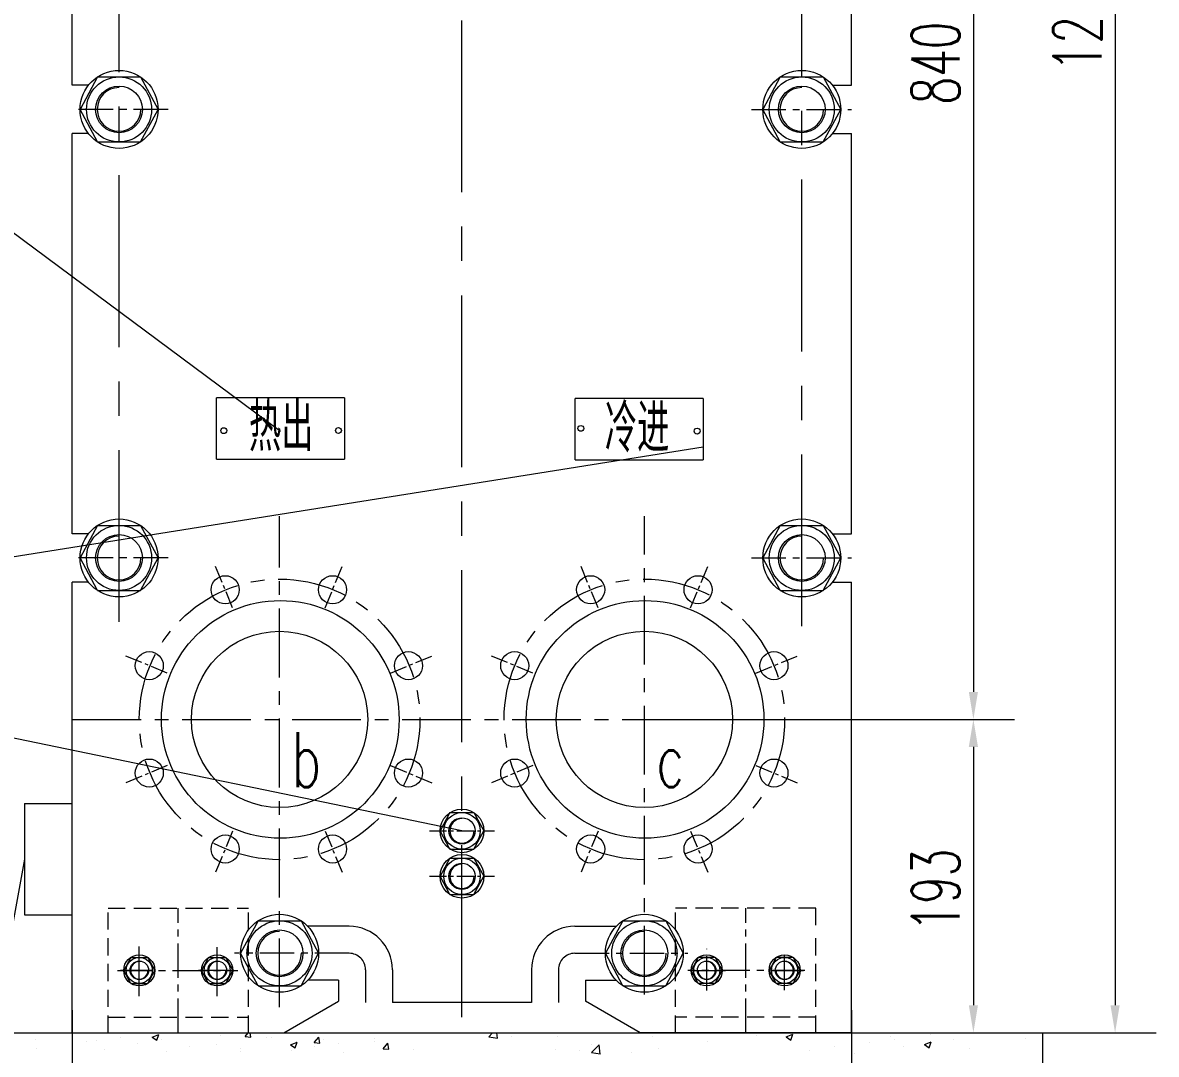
# Model space of a CAD drawing. Header units: millimetres. Extents: x -394 to 6212, y -2458 to 809.
# Drawn here: x 2922.4 to 3004.9, y -1719.8 to -1644.7 of the extents above; entities that cross this region are included whole.
import ezdxf

# ---------------------------------------------------------------- set-up
doc = ezdxf.new("R2010")
doc.units = ezdxf.units.MM
doc.header["$PDSIZE"] = -5
doc.linetypes.add('CENTERX2', pattern=[4, 2.5, -0.5, 0.5, -0.5])
doc.linetypes.add('HIDDEN', pattern=[0.375, 0.25, -0.125])
doc.layers.get('0').update_dxf_attribs({"lineweight": 18})
doc.layers.get('DEFPOINTS').update_dxf_attribs({"lineweight": 18})
for name, color, linetype, lineweight, true_color in [('1', 1, 'Continuous', 18, 0xff0000), ('2', 2, 'Continuous', 18, 0xffff00), ('3', 3, 'CENTERX2', 18, 0x00ff00), ('5', 6, 'HIDDEN', 18, 0xff00ff)]:
    doc.layers.add(name, color=color, linetype=linetype, lineweight=lineweight, true_color=true_color)
doc.styles.add('HZ', font='txt.shx', dxfattribs={"width": 0.67, "bigfont": 'hztxt.shx'})
doc.styles.get("Standard").update_dxf_attribs({"font": 'txt.shx', "bigfont": 'gbcbig.shx'})
doc.dimstyles.new('ISO-25', dxfattribs={"dimtxt": 2.5, "dimasz": 2.5, "dimexe": 1.25, "dimexo": 0.625, "dimtad": 1, "dimtxsty": 'Standard', "dimcen": 2.5, "dimdle": 5, "dimadec": 0, "dimazin": 0, "dimtfac": 1, "dimtmove": 0, "dimatfit": 3, "dimfxl": 1, "dimlwd": -1, "dimlwe": -1, "dimarcsym": 0})

# ---------------------------------------------------------------- blocks, each defined once
blk = doc.blocks.new('*D255')
at = {"layer": '2', "color": 0}
for p, q in [((2967.683, -1695.426), (2994.557, -1695.426)), ((2991.557, -1697.426), (2991.557, -1716.219)), ((2980.157, -1718.219), (2994.557, -1718.219))]:
    blk.add_line(p, q, dxfattribs=at)
for points in [[(2991.224, -1697.426), (2991.89, -1697.426), (2991.557, -1695.426)], [(2991.224, -1716.219), (2991.89, -1716.219), (2991.557, -1718.219)]]:
    blk.add_solid(points, dxfattribs=at)
at = {"layer": 'DEFPOINTS', "color": 0}
for p in [(2967.62, -1695.426), (2980.094, -1718.219), (2991.557, -1718.219)]:
    blk.add_point(p, dxfattribs=at)
at = {"layer": '2', "color": 0, "insert": (2988.807, -1707.838), "char_height": 3.5, "attachment_point": 5, "rotation": 90, "style": 'HZ'}
blk.add_mtext('\\A1;193', dxfattribs=at)
blk = doc.blocks.new('*D254')
at = {"layer": '2', "color": 0}
for p, q in [((2926.002, -1716.581), (2926.002, -1732.037)), ((2982.702, -1716.581), (2982.702, -1732.037)), ((2928.002, -1729.037), (2980.702, -1729.037))]:
    blk.add_line(p, q, dxfattribs=at)
for points in [[(2928.002, -1728.703), (2928.002, -1729.37), (2926.002, -1729.037)], [(2980.702, -1728.703), (2980.702, -1729.37), (2982.702, -1729.037)]]:
    blk.add_solid(points, dxfattribs=at)
at = {"layer": 'DEFPOINTS', "color": 0}
for p in [(2926.002, -1716.518), (2982.702, -1716.518), (2982.702, -1729.037)]:
    blk.add_point(p, dxfattribs=at)
at = {"layer": '2', "color": 0, "insert": (2955.921, -1726.287), "char_height": 3.5, "attachment_point": 5, "style": 'HZ'}
blk.add_mtext('\\A1;480', dxfattribs=at)
blk = doc.blocks.new('*D253')
at = {"layer": '2', "color": 0}
for p, q in [((2961.219, -1567.17), (3004.866, -1567.17)), ((3001.866, -1569.17), (3001.866, -1716.219)), ((2982.765, -1718.219), (3004.866, -1718.219))]:
    blk.add_line(p, q, dxfattribs=at)
for points in [[(3001.533, -1569.17), (3002.2, -1569.17), (3001.866, -1567.17)], [(3001.533, -1716.219), (3002.2, -1716.219), (3001.866, -1718.219)]]:
    blk.add_solid(points, dxfattribs=at)
at = {"layer": 'DEFPOINTS', "color": 0}
for p in [(2961.156, -1567.17), (2982.702, -1718.219), (3001.866, -1718.219)]:
    blk.add_point(p, dxfattribs=at)
at = {"layer": '2', "color": 0, "insert": (2999.116, -1644.266), "char_height": 3.5, "attachment_point": 5, "rotation": 90, "style": 'HZ'}
blk.add_mtext('\\A1;1254', dxfattribs=at)
blk = doc.blocks.new('*D252')
at = {"layer": '2', "color": 0}
for p, q in [((2967.683, -1595.407), (2994.557, -1595.407)), ((2991.557, -1597.407), (2991.557, -1693.426)), ((2967.683, -1695.426), (2994.557, -1695.426))]:
    blk.add_line(p, q, dxfattribs=at)
for points in [[(2991.224, -1597.407), (2991.89, -1597.407), (2991.557, -1595.407)], [(2991.224, -1693.426), (2991.89, -1693.426), (2991.557, -1695.426)]]:
    blk.add_solid(points, dxfattribs=at)
at = {"layer": 'DEFPOINTS', "color": 0}
for p in [(2967.62, -1595.407), (2967.62, -1695.426), (2991.557, -1695.426)]:
    blk.add_point(p, dxfattribs=at)
at = {"layer": '2', "color": 0, "insert": (2988.807, -1647.684), "char_height": 3.5, "attachment_point": 5, "rotation": 90, "style": 'HZ'}
blk.add_mtext('\\A1;840', dxfattribs=at)

msp = doc.modelspace()

# ---------------------------------------------------------------- linework, layer by layer
at = {"color": 2, "linetype": 'Continuous', "ltscale": 0.25}
for centre, radius, start, end in [((2929.40421, -1651.05853), 1.5876, 90, 0), ((2979.07341, -1651.05853), 1.5876, 90, 0), ((2929.40421, -1683.68388), 1.5876, 90, 0), ((2979.07341, -1683.68388), 1.5876, 90, 0), ((2954.35221, -1703.53375), 0.88906, 90, 0), ((2954.35221, -1706.83806), 0.88906, 90, 0), ((2941.08452, -1712.44161), 1.5876, 90, 0), ((2967.62001, -1712.44161), 1.5876, 90, 0), ((2930.87841, -1713.68305), 0.63504, 90, 0), ((2936.54841, -1713.68305), 0.63504, 90, 0), ((2972.15601, -1713.68305), 0.63504, 180, 90), ((2977.82601, -1713.68305), 0.63504, 180, 90)]:
    msp.add_arc(centre, radius, start, end, dxfattribs=at)
at = {"layer": '1', "ltscale": 200}
for p, q in [((2926.00221, -1649.30083), (2926.00221, -1621.83878)), ((2982.70221, -1649.30083), (2982.70221, -1622.60434)), ((2926.00221, -1649.30083), (2926.00221, -1647.26383)), ((2927.17986, -1649.30083), (2926.00221, -1649.30083)), ((2981.29776, -1649.30083), (2982.70221, -1649.30083)), ((2927.17986, -1652.81623), (2926.00221, -1652.81623)), ((2926.00221, -1663.50355), (2926.00221, -1652.81623)), ((2926.00221, -1663.50355), (2926.00221, -1652.81623)), ((2981.29776, -1652.81623), (2982.70221, -1652.81623)), ((2982.70221, -1663.50355), (2982.70221, -1652.81623)), ((2926.00221, -1681.92618), (2926.00221, -1656.9576)), ((2982.70221, -1681.92618), (2982.70221, -1656.9576)), ((2926.00221, -1681.92618), (2926.00221, -1667.01895)), ((2982.70221, -1681.92618), (2982.70221, -1680.28188)), ((2927.17986, -1681.92618), (2926.00221, -1681.92618)), ((2981.29776, -1681.92618), (2982.70221, -1681.92618)), ((2926.00221, -1701.54925), (2926.00221, -1685.44158)), ((2926.00221, -1699.79155), (2926.00221, -1685.44158)), ((2927.17986, -1685.44158), (2926.00221, -1685.44158)), ((2981.29776, -1685.44158), (2982.70221, -1685.44158)), ((2982.70221, -1703.19355), (2982.70221, -1685.44158)), ((2926.00221, -1718.21905), (2926.00221, -1700.2595)), ((2982.70221, -1718.21905), (2982.70221, -1700.61144)), ((2926.00221, -1703.19355), (2926.00221, -1701.54925)), ((2982.70221, -1703.19355), (2982.70221, -1701.54925)), ((2926.00221, -1718.21905), (2941.38277, -1718.21905)), ((2927.70321, -1718.21905), (2939.95041, -1718.21905)), ((2982.70221, -1718.21905), (2967.32165, -1718.21905)), ((2981.00121, -1718.21905), (2968.75401, -1718.21905))]:
    msp.add_line(p, q, dxfattribs=at)
at = {"layer": '1', "ltscale": 0.25}
for p, q in [((2927.84311, -1648.69205), (2926.56921, -1651.05853)), ((2927.84311, -1648.69205), (2930.96531, -1648.69205)), ((2930.96531, -1648.69205), (2932.23921, -1651.05853)), ((2977.51231, -1648.69205), (2976.23841, -1651.05853)), ((2977.51231, -1648.69205), (2980.63451, -1648.69205)), ((2980.63451, -1648.69205), (2981.90841, -1651.05853)), ((2927.84311, -1653.425), (2926.56921, -1651.05853)), ((2930.96531, -1653.425), (2932.23921, -1651.05853)), ((2977.51231, -1653.425), (2976.23841, -1651.05853)), ((2980.63451, -1653.425), (2981.90841, -1651.05853)), ((2927.84311, -1653.425), (2930.96531, -1653.425)), ((2977.51231, -1653.425), (2980.63451, -1653.425)), ((2936.5012, -1676.50104), (2936.5012, -1672.03434)), ((2945.81554, -1672.03434), (2936.5012, -1672.03434)), ((2945.81554, -1672.03434), (2945.81554, -1676.50104)), ((2971.9051, -1672.07718), (2962.59076, -1672.07718)), ((2962.59076, -1676.54388), (2962.59076, -1672.07718)), ((2971.9051, -1672.07718), (2971.9051, -1676.54388)), ((2936.5012, -1676.50104), (2945.81554, -1676.50104)), ((2962.59076, -1676.54388), (2971.9051, -1676.54388)), ((2927.84311, -1681.31741), (2926.56921, -1683.68388)), ((2927.84311, -1681.31741), (2930.96531, -1681.31741)), ((2930.96531, -1681.31741), (2932.23921, -1683.68388)), ((2977.51231, -1681.31741), (2976.23841, -1683.68388)), ((2977.51231, -1681.31741), (2980.63451, -1681.31741)), ((2980.63451, -1681.31741), (2981.90841, -1683.68388)), ((2927.84311, -1686.05036), (2926.56921, -1683.68388)), ((2930.96531, -1686.05036), (2932.23921, -1683.68388)), ((2977.51231, -1686.05036), (2976.23841, -1683.68388)), ((2980.63451, -1686.05036), (2981.90841, -1683.68388)), ((2927.84311, -1686.05036), (2930.96531, -1686.05036)), ((2977.51231, -1686.05036), (2980.63451, -1686.05036)), ((2953.478, -1702.20852), (2952.76461, -1703.53375)), ((2953.478, -1702.20852), (2955.22642, -1702.20852)), ((2955.22642, -1702.20852), (2955.93981, -1703.53375)), ((2953.478, -1704.85897), (2952.76461, -1703.53375)), ((2955.22642, -1704.85897), (2955.93981, -1703.53375)), ((2953.478, -1705.51284), (2952.76461, -1706.83806)), ((2953.478, -1704.85897), (2955.22642, -1704.85897)), ((2953.478, -1705.51284), (2955.22642, -1705.51284)), ((2955.22642, -1705.51284), (2955.93981, -1706.83806)), ((2953.478, -1708.16329), (2952.76461, -1706.83806)), ((2955.22642, -1708.16329), (2955.93981, -1706.83806)), ((2953.478, -1708.16329), (2955.22642, -1708.16329)), ((2939.52342, -1710.07513), (2938.24952, -1712.44161)), ((2939.52342, -1710.07513), (2942.64562, -1710.07513)), ((2942.64562, -1710.07513), (2943.91952, -1712.44161)), ((2946.14171, -1710.47823), (2943.1296, -1710.47823)), ((2962.56271, -1710.47823), (2965.57493, -1710.47823)), ((2966.05891, -1710.07513), (2964.78501, -1712.44161)), ((2966.05891, -1710.07513), (2969.18111, -1710.07513)), ((2969.18111, -1710.07513), (2970.45501, -1712.44161)), ((2930.25397, -1712.73646), (2929.74441, -1713.68305)), ((2930.25397, -1712.73646), (2931.50285, -1712.73646)), ((2931.50285, -1712.73646), (2932.01241, -1713.68305)), ((2935.92397, -1712.73646), (2935.41441, -1713.68305)), ((2935.92397, -1712.73646), (2937.17285, -1712.73646)), ((2937.17285, -1712.73646), (2937.68241, -1713.68305)), ((2939.52342, -1714.80808), (2938.24952, -1712.44161)), ((2942.64562, -1714.80808), (2943.91952, -1712.44161)), ((2966.05891, -1714.80808), (2964.78501, -1712.44161)), ((2969.18111, -1714.80808), (2970.45501, -1712.44161)), ((2971.53157, -1712.73646), (2971.02201, -1713.68305)), ((2972.78045, -1712.73646), (2971.53157, -1712.73646)), ((2972.78045, -1712.73646), (2973.29001, -1713.68305)), ((2977.20157, -1712.73646), (2976.69201, -1713.68305)), ((2978.45045, -1712.73646), (2977.20157, -1712.73646)), ((2978.45045, -1712.73646), (2978.96001, -1713.68305)), ((2930.25397, -1714.62964), (2929.74441, -1713.68305)), ((2931.50285, -1714.62964), (2932.01241, -1713.68305)), ((2935.92397, -1714.62964), (2935.41441, -1713.68305)), ((2937.17285, -1714.62964), (2937.68241, -1713.68305)), ((2949.29502, -1713.63153), (2949.29502, -1716.01139)), ((2959.4094, -1713.63153), (2959.4094, -1716.01139)), ((2971.53157, -1714.62964), (2971.02201, -1713.68305)), ((2972.78045, -1714.62964), (2973.29001, -1713.68305)), ((2977.20157, -1714.62964), (2976.69201, -1713.68305)), ((2978.45045, -1714.62964), (2978.96001, -1713.68305)), ((2945.36826, -1714.40499), (2943.1296, -1714.40499)), ((2945.36826, -1714.40499), (2945.36826, -1715.91803)), ((2963.33616, -1714.40499), (2965.57493, -1714.40499)), ((2963.33616, -1714.40499), (2963.33616, -1715.91803)), ((2930.25397, -1714.62964), (2931.50285, -1714.62964)), ((2935.92397, -1714.62964), (2937.17285, -1714.62964)), ((2939.52342, -1714.80808), (2942.64562, -1714.80808)), ((2966.05891, -1714.80808), (2969.18111, -1714.80808)), ((2972.78045, -1714.62964), (2971.53157, -1714.62964)), ((2978.45045, -1714.62964), (2977.20157, -1714.62964)), ((2941.38277, -1718.21905), (2945.36826, -1715.91803)), ((2959.4094, -1716.01139), (2949.29502, -1716.01139)), ((2967.32165, -1718.21905), (2963.33616, -1715.91803))]:
    msp.add_line(p, q, dxfattribs=at)
at = {"layer": '1'}
for p, q in [((2922.52871, -1701.53368), (2926.00221, -1701.53368)), ((2922.52871, -1701.53368), (2922.52871, -1709.64823)), ((2922.52871, -1709.64823), (2926.00221, -1709.64823))]:
    msp.add_line(p, q, dxfattribs=at)
at = {"layer": '1', "lineweight": 0}
for p, q in [((2912.11855, -1718.21905), (2996.58587, -1718.21905)), ((2996.58587, -1718.21905), (2996.58587, -1734.05867))]:
    msp.add_line(p, q, dxfattribs=at)
at = {"layer": '1', "ltscale": 0.25}
for centre, radius in [((2929.40421, -1651.05853), 2.835), ((2979.07341, -1651.05853), 2.835), ((2929.40421, -1651.05853), 2.36647), ((2929.40421, -1651.05853), 1.701), ((2979.07341, -1651.05853), 2.36647), ((2979.07341, -1651.05853), 1.701), ((2945.36614, -1674.41196), 0.21336), ((2962.99984, -1674.25866), 0.21336), ((2937.02494, -1674.42477), 0.21336), ((2971.4557, -1674.4548), 0.21336), ((2929.40421, -1683.68388), 2.835), ((2929.40421, -1683.68388), 2.36647), ((2979.07341, -1683.68388), 2.835), ((2979.07341, -1683.68388), 2.36647), ((2929.40421, -1683.68388), 1.701), ((2979.07341, -1683.68388), 1.701), ((2937.12624, -1685.99653), 1.0206), ((2944.93758, -1685.99653), 1.0206), ((2963.71434, -1685.99653), 1.0206), ((2971.52568, -1685.99653), 1.0206), ((2941.13691, -1695.42565), 8.6436), ((2967.67251, -1695.42565), 8.6436), ((2931.6028, -1691.51998), 1.0206), ((2950.46102, -1691.51998), 1.0206), ((2958.1909, -1691.51998), 1.0206), ((2977.04912, -1691.51998), 1.0206), ((2931.6028, -1699.33132), 1.0206), ((2950.46102, -1699.33132), 1.0206), ((2958.1909, -1699.33132), 1.0206), ((2977.04912, -1699.33132), 1.0206), ((2954.35221, -1703.53375), 1.5876), ((2954.35221, -1703.53375), 1.32523), ((2954.35221, -1703.53375), 0.95256), ((2937.12624, -1704.85476), 1.0206), ((2944.93758, -1704.85476), 1.0206), ((2963.71434, -1704.85476), 1.0206), ((2971.52568, -1704.85476), 1.0206), ((2954.35221, -1706.83806), 1.5876), ((2954.35221, -1706.83806), 1.32523), ((2954.35221, -1706.83806), 0.95256), ((2941.08452, -1712.44161), 2.835), ((2967.62001, -1712.44161), 2.835), ((2941.08452, -1712.44161), 2.36647), ((2967.62001, -1712.44161), 2.36647), ((2941.08452, -1712.44161), 1.701), ((2967.62001, -1712.44161), 1.701), ((2930.87841, -1713.68305), 1.134), ((2930.87841, -1713.68305), 0.94659), ((2936.54841, -1713.68305), 1.134), ((2936.54841, -1713.68305), 0.94659), ((2972.15601, -1713.68305), 1.134), ((2972.15601, -1713.68305), 0.94659), ((2977.82601, -1713.68305), 1.134), ((2977.82601, -1713.68305), 0.94659), ((2930.87841, -1713.68305), 0.6804), ((2936.54841, -1713.68305), 0.6804), ((2972.15601, -1713.68305), 0.6804), ((2977.82601, -1713.68305), 0.6804)]:
    msp.add_circle(centre, radius, dxfattribs=at)
at = {"layer": '1', "lineweight": 0}
for centre in [(2941.08441, -1695.42565), (2967.62001, -1695.42565)]:
    msp.add_circle(centre, 6.41036, dxfattribs=at)
at = {"layer": '1', "ltscale": 200}
for centre in [(2954.35221, -1703.53375), (2954.35221, -1706.83806)]:
    msp.add_circle(centre, 0.95256, dxfattribs=at)
at = {"layer": '1', "ltscale": 0.25}
for centre, start, end in [((2946.14171, -1713.63153), 360, 90), ((2962.56271, -1713.63153), 90, 180)]:
    msp.add_arc(centre, 3.15331, start, end, dxfattribs=at)
at = {"layer": '2', "ltscale": 0.5}
for p, q in [((2941.15522, -1674.49302), (2911.70482, -1652.63244)), ((2971.9051, -1675.61355), (2911.70482, -1685.20437)), ((2954.35221, -1703.53375), (2911.70482, -1694.71315)), ((2922.52871, -1705.59096), (2904.01403, -1806.63658))]:
    msp.add_line(p, q, dxfattribs=at)
at = {"layer": '2'}
for p, q in [((2923.29944, -1718.71278), (2923.29944, -1718.71278)), ((2929.54043, -1718.56228), (2929.54043, -1718.56228)), ((2931.81054, -1718.53021), (2932.30067, -1718.34207)), ((2931.81054, -1718.53021), (2932.15874, -1718.76507)), ((2932.15781, -1718.76754), (2932.29975, -1718.34453)), ((2933.03378, -1718.24616), (2933.03378, -1718.24616)), ((2936.77054, -1718.40404), (2936.77054, -1718.40404)), ((2938.57334, -1718.5007), (2938.80967, -1718.21905)), ((2938.57334, -1718.5007), (2938.99174, -1718.5373)), ((2938.99082, -1718.53978), (2938.93166, -1718.21905)), ((2940.11983, -1718.57545), (2940.11983, -1718.57545)), ((2940.50729, -1718.56192), (2940.50729, -1718.56192)), ((2943.59416, -1718.93996), (2943.93162, -1718.53779)), ((2944.01164, -1718.97905), (2943.93071, -1718.54027)), ((2944.24405, -1718.71981), (2944.24405, -1718.71981)), ((2947.99878, -1718.65063), (2947.99878, -1718.65063)), ((2956.30643, -1718.50911), (2956.58474, -1718.21905)), ((2956.30643, -1718.50911), (2956.92899, -1718.60566)), ((2956.92803, -1718.60756), (2956.88283, -1718.21905)), ((2957.97168, -1718.46691), (2957.97168, -1718.46691)), ((2961.30711, -1718.52782), (2961.30711, -1718.52782)), ((2968.22685, -1718.506), (2968.22685, -1718.506)), ((2969.97923, -1718.2753), (2969.97923, -1718.2753)), ((2975.78187, -1718.39032), (2975.78187, -1718.39032)), ((2977.93172, -1718.51495), (2978.42185, -1718.32681)), ((2977.93173, -1718.51495), (2978.27992, -1718.74981)), ((2978.279, -1718.75231), (2978.42093, -1718.32931)), ((2985.51192, -1718.50006), (2985.51192, -1718.50006)), ((2985.78646, -1718.71268), (2985.78646, -1718.71268)), ((2988.43758, -1718.36366), (2988.43758, -1718.36366)), ((2990.09797, -1718.7299), (2990.09797, -1718.7299)), ((2993.69203, -1718.23703), (2993.69203, -1718.23703)), ((2995.35383, -1718.63556), (2995.35383, -1718.63556)), ((2923.3672, -1719.375), (2923.3672, -1719.375)), ((2927.0362, -1718.87066), (2927.0362, -1718.87066)), ((2927.78805, -1718.79298), (2927.78805, -1718.79298)), ((2928.38031, -1719.44631), (2928.38031, -1719.44631)), ((2930.77296, -1719.02855), (2930.77296, -1719.02855)), ((2932.46262, -1718.74557), (2932.46262, -1718.74557)), ((2934.50971, -1719.18643), (2934.50971, -1719.18643)), ((2936.52577, -1719.06833), (2936.52577, -1719.06833)), ((2938.24647, -1719.34431), (2938.24647, -1719.34431)), ((2941.87045, -1719.09083), (2942.36058, -1718.90268)), ((2941.87045, -1719.09083), (2942.21865, -1719.32569)), ((2941.98323, -1719.5022), (2941.98323, -1719.5022)), ((2942.21772, -1719.32816), (2942.35965, -1718.90516)), ((2942.30453, -1718.88107), (2942.30453, -1718.88107)), ((2943.59416, -1718.93996), (2944.01256, -1718.97657)), ((2943.59527, -1719.23037), (2943.59527, -1719.23037)), ((2945.34765, -1718.99966), (2945.34765, -1718.99966)), ((2947.98081, -1718.87769), (2947.98081, -1718.87769)), ((2948.61498, -1719.37923), (2948.95244, -1718.97705)), ((2948.61498, -1719.37923), (2949.03338, -1719.41583)), ((2949.03247, -1719.41832), (2948.95153, -1718.97954)), ((2950.80022, -1719.43987), (2950.80022, -1719.43987)), ((2961.15488, -1719.43705), (2961.15488, -1719.43705)), ((2962.92783, -1719.50923), (2962.92783, -1719.50923)), ((2963.77712, -1719.66774), (2964.32234, -1719.09951)), ((2963.806, -1719.08802), (2963.806, -1719.08802)), ((2964.39871, -1719.7662), (2964.32138, -1719.10141)), ((2968.65207, -1719.33132), (2968.65207, -1719.33132)), ((2972.24613, -1718.83845), (2972.24613, -1718.83845)), ((2979.61322, -1719.52541), (2979.61322, -1719.52541)), ((2981.42962, -1719.20079), (2981.42962, -1719.20079)), ((2984.03408, -1718.94339), (2984.03408, -1718.94339)), ((2986.46226, -1719.25474), (2986.46226, -1719.25474)), ((2987.99163, -1719.07557), (2988.48176, -1718.88742)), ((2987.99163, -1719.07556), (2988.33983, -1719.31043)), ((2988.3389, -1719.31293), (2988.48084, -1718.88993)), ((2991.27153, -1719.33629), (2991.27153, -1719.33629)), ((2932.89006, -1719.59316), (2932.89006, -1719.59316)), ((2938.22223, -1719.5818), (2938.22223, -1719.5818)), ((2945.71998, -1719.66008), (2945.71998, -1719.66008)), ((2963.77712, -1719.66774), (2964.39968, -1719.7643)), ((2966.66459, -1719.66711), (2966.66459, -1719.66711)), ((2982.92652, -1719.70287), (2982.92652, -1719.70287))]:
    msp.add_line(p, q, dxfattribs=at)
at = {"layer": '3', "ltscale": 5}
for p, q in [((2954.35221, -1717.08354), (2954.35221, -1565.4297)), ((2929.40421, -1688.34252), (2929.40421, -1612.22676)), ((2979.07341, -1688.65752), (2979.07341, -1613.06466))]:
    msp.add_line(p, q, dxfattribs=at)
at = {"layer": '3'}
for p, q in [((2932.96605, -1651.05853), (2926.11016, -1651.05853)), ((2975.41317, -1651.05853), (2982.70221, -1651.05853)), ((2932.96605, -1683.68388), (2926.11016, -1683.68388)), ((2975.41317, -1683.68388), (2982.70221, -1683.68388)), ((2933.71341, -1718.21905), (2933.71341, -1709.14705)), ((2974.99101, -1718.21905), (2974.99101, -1709.14705)), ((2972.15601, -1715.1381), (2972.15601, -1712.12334)), ((2936.54841, -1715.55072), (2936.54841, -1712.22056)), ((2946.14171, -1712.44161), (2937.79949, -1712.44161)), ((2962.56271, -1712.44161), (2970.78124, -1712.44161)), ((2977.82601, -1715.11164), (2977.82601, -1712.22056)), ((2929.28519, -1713.68305), (2938.04597, -1713.68305)), ((2947.33164, -1713.63153), (2947.33164, -1716.01139)), ((2961.37278, -1713.63153), (2961.37278, -1716.01139)), ((2979.30551, -1713.68305), (2970.77993, -1713.68305))]:
    msp.add_line(p, q, dxfattribs=at)
at = {"layer": '3', "ltscale": 2}
for p, q in [((2941.08441, -1716.37083), (2941.08441, -1680.63976)), ((2967.62001, -1715.43756), (2967.62001, -1680.63976)), ((2926.00221, -1695.42565), (2982.70221, -1695.42565))]:
    msp.add_line(p, q, dxfattribs=at)
at = {"layer": '3', "ltscale": 0.5}
for p, q in [((2937.6687, -1687.30613), (2936.36681, -1684.1631)), ((2944.39512, -1687.30613), (2945.69701, -1684.1631)), ((2964.2568, -1687.30613), (2962.95491, -1684.1631)), ((2970.98322, -1687.30613), (2972.28511, -1684.1631)), ((2932.91239, -1692.06244), (2929.76936, -1690.76055)), ((2949.15143, -1692.06244), (2952.29446, -1690.76055)), ((2959.50049, -1692.06244), (2956.35746, -1690.76055)), ((2975.73953, -1692.06244), (2978.88256, -1690.76055)), ((2932.91239, -1698.78886), (2929.76936, -1700.09075)), ((2949.15143, -1698.78886), (2952.29446, -1700.09075)), ((2959.50049, -1698.78886), (2956.35746, -1700.09075)), ((2975.73953, -1698.78886), (2978.88256, -1700.09075)), ((2937.6687, -1703.54516), (2936.36681, -1706.6882)), ((2944.39512, -1703.54516), (2945.69701, -1706.6882)), ((2951.97863, -1703.53375), (2956.72673, -1703.53375)), ((2964.2568, -1703.54516), (2962.95491, -1706.6882)), ((2970.98322, -1703.54516), (2972.28511, -1706.6882)), ((2951.97863, -1706.83806), (2956.72673, -1706.83806))]:
    msp.add_line(p, q, dxfattribs=at)
at = {"layer": '3', "ltscale": 200}
for p, q in [((2954.35221, -1715.82175), (2954.35221, -1705.75157)), ((2930.87841, -1715.2809), (2930.87841, -1711.95576)), ((2936.54841, -1715.23848), (2936.54841, -1711.99776)), ((2930.87841, -1715.55072), (2930.87841, -1712.22056))]:
    msp.add_line(p, q, dxfattribs=at)
at = {"layer": '3', "ltscale": 50}
for p, q in [((2931.88048, -1713.68305), (2929.51347, -1713.68305)), ((2937.55048, -1713.68305), (2935.18347, -1713.68305)), ((2971.15395, -1713.68305), (2973.52096, -1713.68305)), ((2976.82395, -1713.68305), (2979.19096, -1713.68305))]:
    msp.add_line(p, q, dxfattribs=at)
at = {"layer": '3', "ltscale": 2}
for centre in [(2941.08441, -1695.42565), (2967.62001, -1695.42565)]:
    msp.add_circle(centre, 10.206, dxfattribs=at)
at = {"layer": '3'}
for centre, start, end in [((2946.14171, -1713.63153), 360, 90), ((2962.56271, -1713.63153), 90, 180)]:
    msp.add_arc(centre, 1.18993, start, end, dxfattribs=at)
at = {"layer": '5', "ltscale": 5}
for p, q in [((2928.61041, -1718.21905), (2928.61041, -1709.14705)), ((2928.61041, -1709.14705), (2938.81641, -1709.14705)), ((2938.81641, -1718.21905), (2938.81641, -1709.14705)), ((2969.88801, -1718.21905), (2969.88801, -1709.14705)), ((2980.09401, -1709.14705), (2969.88801, -1709.14705)), ((2980.09401, -1710.39117), (2980.09401, -1709.14705)), ((2980.09401, -1718.21905), (2980.09401, -1710.90528)), ((2928.61041, -1717.08505), (2938.81641, -1717.08505)), ((2980.09401, -1717.08505), (2969.88801, -1717.08505))]:
    msp.add_line(p, q, dxfattribs=at)

# ---------------------------------------------------------------- texts
at = {"layer": '2', "attachment_point": 7, "style": 'HZ'}
for s, insert, char_height, width in [('\\T1;热出', (2938.85382, -1675.93077), 3.5, 7.035), ('\\T1;冷进', (2964.74592, -1676.00556), 3.5, 7.093625), ('\\T1;b', (2941.94238, -1700.34843), 4, 8.7291429), ('\\T1;c', (2968.47798, -1700.34843), 4, 10.6242857)]:
    msp.add_mtext(s, dxfattribs=dict(at, insert=insert, char_height=char_height, width=width))

# ---------------------------------------------------------------- dimensions: what is measured, and where the dimension line sits
at = {"layer": '2', "ltscale": 0.5}
for base, p1, p2, text, picture, middle in [((3001.86636, -1718.21905), (2961.15621, -1567.17025), (2982.70221, -1718.21905), '1254', '*D253', (3001.86636, -1644.26604)), ((2991.5569, -1695.42565), (2967.62001, -1595.40685), (2967.62001, -1695.42565), '840', '*D252', (2991.5569, -1647.68442)), ((2991.5569, -1718.21905), (2967.62001, -1695.42565), (2980.09401, -1718.21905), '193', '*D255', (2991.5569, -1707.83808))]:
    dim = msp.add_linear_dim(base=base, p1=p1, p2=p2, angle=90, text=text, dimstyle='ISO-25', override={"dimtxt": 3.5, "dimasz": 2, "dimexe": 3, "dimexo": 0.0625, "dimgap": 1, "dimzin": 0, "dimtxsty": 'HZ', "dimsah": 1, "dimdle": 4, "dimtofl": 0, "dimatfit": 0, "dimtolj": 1, "dimtzin": 0}, dxfattribs=at)
    dim.commit()
    dim.dimension.update_dxf_attribs({"geometry": picture, "text_midpoint": middle, "dimtype": 160})
dim = msp.add_linear_dim(base=(2982.70221, -1729.03671), p1=(2926.00221, -1716.51805), p2=(2982.70221, -1716.51805), text='480', dimstyle='ISO-25', override={"dimtxt": 3.5, "dimasz": 2, "dimexe": 3, "dimexo": 0.0625, "dimgap": 1, "dimzin": 0, "dimtxsty": 'HZ', "dimsah": 1, "dimdle": 4, "dimtofl": 0, "dimatfit": 0, "dimtolj": 1, "dimtzin": 0}, dxfattribs=at)
dim.commit()
dim.dimension.update_dxf_attribs({"geometry": '*D254', "text_midpoint": (2955.92136, -1729.03671), "dimtype": 160})

doc.saveas('drawing.dxf')
